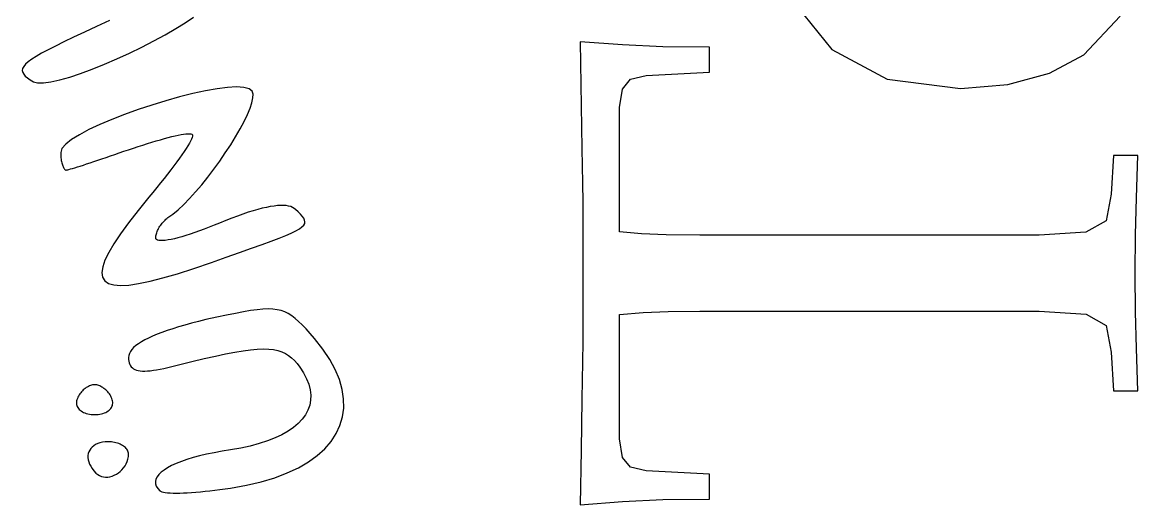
# Model space of a CAD drawing. Header units: metres. Extents: x -108.8 to -17.6, y -35.7 to 35.8.
# Drawn here: x -74.9 to -63.31, y 3.76 to 8.77 of the extents above; entities that cross this region are included whole.
import ezdxf

# ---------------------------------------------------------------- set-up
doc = ezdxf.new("R2010")
doc.units = ezdxf.units.M

msp = doc.modelspace()

# ---------------------------------------------------------------- linework, layer by layer
for p, q in [((-66.9369, 9.04036), (-66.4912, 8.4882)), ((-73.208, 8.76483), (-73.1216, 8.82402)), ((-63.8702, 8.43202), (-63.4924, 8.83266)), ((-74.1327, 8.72385), (-74.2571, 8.66638)), ((-73.9953, 8.78665), (-74.1327, 8.72385)), ((-73.4174, 8.6394), (-73.3073, 8.70294)), ((-73.3073, 8.70294), (-73.208, 8.76483)), ((-74.3691, 8.61395), (-74.469, 8.56619)), ((-74.2571, 8.66638), (-74.3691, 8.61395)), ((-73.5359, 8.57533), (-73.4174, 8.6394)), ((-74.6345, 8.48325), (-74.701, 8.44739)), ((-74.5573, 8.52274), (-74.6345, 8.48325)), ((-74.469, 8.56619), (-74.5573, 8.52274)), ((-73.7889, 8.44975), (-73.6605, 8.51175)), ((-73.6605, 8.51175), (-73.5359, 8.57533)), ((-68.665, 8.53391), (-69.1035, 8.56754)), ((-69.1035, 8.56754), (-69.0869, 7.45921)), ((-68.2449, 8.51508), (-68.665, 8.53391)), ((-67.7619, 8.50922), (-68.2449, 8.51508)), ((-67.7619, 8.25085), (-67.7619, 8.50922)), ((-66.4912, 8.4882), (-65.9159, 8.17865)), ((-74.8402, 8.35803), (-74.8681, 8.33316)), ((-74.8034, 8.38513), (-74.8402, 8.35803)), ((-74.7571, 8.41479), (-74.8034, 8.38513)), ((-74.701, 8.44739), (-74.7571, 8.41479)), ((-74.0484, 8.33476), (-73.919, 8.3904)), ((-73.919, 8.3904), (-73.7889, 8.44975)), ((-64.2289, 8.24129), (-63.8702, 8.43202)), ((-74.8985, 8.28867), (-74.902, 8.26837)), ((-74.902, 8.26837), (-74.8982, 8.24889)), ((-74.8874, 8.31015), (-74.8985, 8.28867)), ((-74.8982, 8.24889), (-74.8876, 8.22989)), ((-74.8876, 8.22989), (-74.8706, 8.21101)), ((-74.8681, 8.33316), (-74.8874, 8.31015)), ((-74.4096, 8.20082), (-74.296, 8.23891)), ((-74.296, 8.23891), (-74.1748, 8.28391)), ((-74.1748, 8.28391), (-74.0484, 8.33476)), ((-68.4202, 8.21754), (-67.7619, 8.25085)), ((-64.6616, 8.12277), (-64.2289, 8.24129)), ((-74.8706, 8.21101), (-74.8476, 8.19193)), ((-74.8476, 8.19193), (-74.8191, 8.17224)), ((-74.8191, 8.17224), (-74.7856, 8.15166)), ((-74.7856, 8.15166), (-74.7436, 8.1391)), ((-74.7436, 8.1391), (-74.6827, 8.13879)), ((-74.6827, 8.13879), (-74.6053, 8.1497)), ((-74.6053, 8.1497), (-74.5135, 8.17073)), ((-74.5135, 8.17073), (-74.4096, 8.20082)), ((-68.6665, 8.07433), (-68.5823, 8.17741)), ((-68.5823, 8.17741), (-68.4202, 8.21754)), ((-65.9159, 8.17865), (-65.1535, 8.08205)), ((-65.1535, 8.08205), (-64.6616, 8.12277)), ((-73.1306, 8.02855), (-73.2689, 7.99396)), ((-72.9994, 8.05707), (-73.1306, 8.02855)), ((-72.8781, 8.07867), (-72.9994, 8.05707)), ((-72.7693, 8.0925), (-72.8781, 8.07867)), ((-72.6758, 8.09769), (-72.7693, 8.0925)), ((-72.6002, 8.09338), (-72.6758, 8.09769)), ((-72.5453, 8.07874), (-72.6002, 8.09338)), ((-72.5137, 8.05289), (-72.5453, 8.07874)), ((-72.5043, 8.02376), (-72.5137, 8.05289)), ((-72.5054, 7.98375), (-72.5043, 8.02376)), ((-68.6952, 7.88419), (-68.6665, 8.07433)), ((-73.5561, 7.91), (-73.6996, 7.86237)), ((-73.4116, 7.95415), (-73.5561, 7.91)), ((-73.2689, 7.99396), (-73.4116, 7.95415)), ((-72.5356, 7.87576), (-72.5161, 7.93402)), ((-72.5161, 7.93402), (-72.5054, 7.98375)), ((-68.6952, 6.59251), (-68.6952, 7.88419)), ((-73.8395, 7.81209), (-73.9731, 7.76004)), ((-73.6996, 7.86237), (-73.8395, 7.81209)), ((-72.5977, 7.7383), (-72.563, 7.81012)), ((-72.563, 7.81012), (-72.5356, 7.87576)), ((-74.2103, 7.65402), (-74.3086, 7.60178)), ((-74.0976, 7.70706), (-74.2103, 7.65402)), ((-73.9731, 7.76004), (-74.0976, 7.70706)), ((-72.6855, 7.58078), (-72.6388, 7.66147)), ((-72.6388, 7.66147), (-72.5977, 7.7383)), ((-74.3897, 7.55118), (-74.451, 7.5031)), ((-74.3086, 7.60178), (-74.3897, 7.55118)), ((-73.5552, 7.52393), (-73.5105, 7.53741)), ((-73.5105, 7.53741), (-73.4674, 7.55003)), ((-73.4674, 7.55003), (-73.4261, 7.56171)), ((-73.4261, 7.56171), (-73.3869, 7.57236)), ((-73.3869, 7.57236), (-73.3497, 7.58192)), ((-73.3497, 7.58192), (-73.3149, 7.59032)), ((-73.3149, 7.59032), (-73.2827, 7.59749)), ((-73.2827, 7.59749), (-73.253, 7.60333)), ((-73.253, 7.60333), (-73.2262, 7.6078)), ((-73.2262, 7.6078), (-73.2025, 7.61081)), ((-73.2025, 7.61081), (-73.1819, 7.61227)), ((-73.1819, 7.61227), (-73.1646, 7.61214)), ((-73.1535, 7.53561), (-73.1663, 7.51268)), ((-73.1646, 7.61214), (-73.1508, 7.61032)), ((-73.1436, 7.5555), (-73.1535, 7.53561)), ((-73.1508, 7.61032), (-73.1408, 7.60674)), ((-73.1366, 7.57214), (-73.1436, 7.5555)), ((-73.1408, 7.60674), (-73.1346, 7.60132)), ((-73.1327, 7.58543), (-73.1366, 7.57214)), ((-73.1346, 7.60132), (-73.132, 7.59521)), ((-73.132, 7.59521), (-73.1327, 7.58543)), ((-72.7369, 7.49744), (-72.6855, 7.58078)), ((-74.4898, 7.45837), (-74.5033, 7.41788)), ((-74.5033, 7.41788), (-74.5031, 7.40318)), ((-74.451, 7.5031), (-74.4898, 7.45837)), ((-73.894, 7.41275), (-73.8462, 7.42929)), ((-73.8462, 7.42929), (-73.7978, 7.44611)), ((-73.7978, 7.44611), (-73.7473, 7.46281)), ((-73.7473, 7.46281), (-73.6977, 7.47902)), ((-73.6977, 7.47902), (-73.649, 7.49466)), ((-73.649, 7.49466), (-73.6015, 7.50966)), ((-73.6015, 7.50966), (-73.5552, 7.52393)), ((-73.2207, 7.42693), (-73.2439, 7.39319)), ((-73.2, 7.45818), (-73.2207, 7.42693)), ((-73.1818, 7.48682), (-73.2, 7.45818)), ((-73.1663, 7.51268), (-73.1818, 7.48682)), ((-72.7924, 7.41258), (-72.7369, 7.49744)), ((-69.0869, 7.45921), (-69.081, 7.09839)), ((-74.5031, 7.40318), (-74.5025, 7.38873)), ((-74.5025, 7.38873), (-74.5015, 7.37462)), ((-74.5015, 7.37462), (-74.5002, 7.36087)), ((-74.5002, 7.36087), (-74.4985, 7.34755)), ((-74.4985, 7.34755), (-74.4965, 7.33469)), ((-74.4965, 7.33469), (-74.4942, 7.32237)), ((-74.4942, 7.32237), (-74.4916, 7.31064)), ((-74.4916, 7.31064), (-74.4888, 7.29953)), ((-74.2334, 7.29794), (-74.1969, 7.31)), ((-74.1969, 7.31), (-74.1583, 7.32283)), ((-74.1583, 7.32283), (-74.1179, 7.33638)), ((-74.1179, 7.33638), (-74.0758, 7.3506)), ((-74.0758, 7.3506), (-74.0322, 7.3654)), ((-74.0322, 7.3654), (-73.9872, 7.38074)), ((-73.9872, 7.38074), (-73.9411, 7.39655)), ((-73.9411, 7.39655), (-73.894, 7.41275)), ((-73.2971, 7.31888), (-73.3269, 7.27859)), ((-73.2694, 7.35712), (-73.2971, 7.31888)), ((-73.2439, 7.39319), (-73.2694, 7.35712)), ((-72.9119, 7.24313), (-72.851, 7.32742)), ((-72.851, 7.32742), (-72.7924, 7.41258)), ((-63.5619, 7.38422), (-63.5869, 6.98419)), ((-63.3119, 7.38422), (-63.5619, 7.38422)), ((-63.3258, 6.94437), (-63.3119, 7.38422)), ((-74.4888, 7.29953), (-74.4857, 7.28912)), ((-74.4857, 7.28912), (-74.4824, 7.27945)), ((-74.4824, 7.27945), (-74.4789, 7.27057)), ((-74.4789, 7.27057), (-74.4753, 7.26253)), ((-74.4753, 7.26253), (-74.4715, 7.25539)), ((-74.4715, 7.25539), (-74.4676, 7.24921)), ((-74.4676, 7.24921), (-74.4636, 7.24403)), ((-74.4636, 7.24403), (-74.4595, 7.23991)), ((-74.4595, 7.23991), (-74.4553, 7.23691)), ((-74.4553, 7.23691), (-74.4511, 7.23506)), ((-74.4511, 7.23506), (-74.4469, 7.23444)), ((-74.4469, 7.23444), (-74.4407, 7.23517)), ((-74.4407, 7.23517), (-74.4306, 7.23732)), ((-74.4306, 7.23732), (-74.4169, 7.24081)), ((-74.4169, 7.24081), (-74.3997, 7.24561)), ((-74.3997, 7.24561), (-74.3792, 7.25163)), ((-74.3792, 7.25163), (-74.3556, 7.25882)), ((-74.3556, 7.25882), (-74.329, 7.26711)), ((-74.329, 7.26711), (-74.2997, 7.27643)), ((-74.2997, 7.27643), (-74.2678, 7.28673)), ((-74.2678, 7.28673), (-74.2334, 7.29794)), ((-73.3925, 7.19254), (-73.4281, 7.14706)), ((-73.3588, 7.23643), (-73.3925, 7.19254)), ((-73.3269, 7.27859), (-73.3588, 7.23643)), ((-72.9745, 7.16086), (-72.9119, 7.24313)), ((-73.4653, 7.10013), (-73.5041, 7.05193)), ((-73.4281, 7.14706), (-73.4653, 7.10013)), ((-73.101, 7.00711), (-73.0378, 7.08179)), ((-73.0378, 7.08179), (-72.9745, 7.16086)), ((-69.081, 7.09839), (-69.0789, 6.90054)), ((-73.5444, 7.00256), (-73.5861, 6.95221)), ((-73.5041, 7.05193), (-73.5444, 7.00256)), ((-73.1635, 6.93799), (-73.101, 7.00711)), ((-63.5869, 6.98419), (-63.6406, 6.70549)), ((-73.5861, 6.95221), (-73.6994, 6.81418)), ((-73.2825, 6.82111), (-73.2242, 6.8756)), ((-73.2242, 6.8756), (-73.1635, 6.93799)), ((-72.3659, 6.84732), (-72.4096, 6.8374)), ((-72.3249, 6.85519), (-72.3659, 6.84732)), ((-72.2866, 6.86107), (-72.3249, 6.85519)), ((-72.2509, 6.86494), (-72.2866, 6.86107)), ((-72.2178, 6.86684), (-72.2509, 6.86494)), ((-72.1875, 6.86674), (-72.2178, 6.86684)), ((-72.1598, 6.86469), (-72.1875, 6.86674)), ((-72.1348, 6.86066), (-72.1598, 6.86469)), ((-72.1125, 6.85469), (-72.1348, 6.86066)), ((-72.093, 6.84679), (-72.1125, 6.85469)), ((-72.0762, 6.83696), (-72.093, 6.84679)), ((-69.0789, 6.90054), (-69.0786, 6.76753)), ((-63.3341, 6.5601), (-63.3258, 6.94437)), ((-73.6994, 6.81418), (-73.798, 6.68788)), ((-73.4192, 6.71338), (-73.4092, 6.72281)), ((-73.4092, 6.72281), (-73.399, 6.73187)), ((-73.399, 6.73187), (-73.3885, 6.74054)), ((-73.3885, 6.74054), (-73.3376, 6.7757)), ((-73.3376, 6.7757), (-73.2825, 6.82111)), ((-72.7262, 6.73492), (-72.788, 6.71056)), ((-72.6669, 6.75717), (-72.7262, 6.73492)), ((-72.6103, 6.77734), (-72.6669, 6.75717)), ((-72.5562, 6.79544), (-72.6103, 6.77734)), ((-72.5047, 6.81148), (-72.5562, 6.79544)), ((-72.4558, 6.82547), (-72.5047, 6.81148)), ((-72.4096, 6.8374), (-72.4558, 6.82547)), ((-72.0621, 6.82521), (-72.0762, 6.83696)), ((-72.0359, 6.7991), (-72.0621, 6.82521)), ((-72.0127, 6.77551), (-72.0359, 6.7991)), ((-71.9933, 6.754), (-72.0127, 6.77551)), ((-71.9783, 6.73412), (-71.9933, 6.754)), ((-71.9686, 6.71541), (-71.9783, 6.73412)), ((-69.0786, 6.76753), (-69.0786, 5.45084)), ((-73.798, 6.68788), (-73.8819, 6.57318)), ((-73.4966, 6.60634), (-73.4912, 6.61761)), ((-73.4912, 6.61761), (-73.4851, 6.62885)), ((-73.4851, 6.62885), (-73.4785, 6.64)), ((-73.4785, 6.64), (-73.4714, 6.65106)), ((-73.4714, 6.65106), (-73.4637, 6.66197)), ((-73.4637, 6.66197), (-73.4556, 6.67273)), ((-73.4556, 6.67273), (-73.4471, 6.68327)), ((-73.4471, 6.68327), (-73.4382, 6.69359)), ((-73.4382, 6.69359), (-73.4288, 6.70363)), ((-73.4288, 6.70363), (-73.4192, 6.71338)), ((-73.0119, 6.62016), (-73.0622, 6.60158)), ((-72.9601, 6.64014), (-73.0119, 6.62016)), ((-72.9068, 6.66147), (-72.9601, 6.64014)), ((-72.8523, 6.6841), (-72.9068, 6.66147)), ((-72.788, 6.71056), (-72.8523, 6.6841)), ((-72.0599, 6.60321), (-72.0233, 6.62413)), ((-72.0233, 6.62413), (-71.9962, 6.64357)), ((-71.9962, 6.64357), (-71.9779, 6.66197)), ((-71.9779, 6.66197), (-71.9677, 6.67978)), ((-71.9648, 6.69745), (-71.9686, 6.71541)), ((-71.9677, 6.67978), (-71.9648, 6.69745)), ((-63.6406, 6.70549), (-63.8499, 6.58791)), ((-73.8819, 6.57318), (-73.9507, 6.46996)), ((-73.5155, 6.52888), (-73.5151, 6.53957)), ((-73.5134, 6.51935), (-73.5155, 6.52888)), ((-73.5151, 6.53957), (-73.5139, 6.55043)), ((-73.5139, 6.55043), (-73.5119, 6.56143)), ((-73.5069, 6.51189), (-73.5134, 6.51935)), ((-73.5119, 6.56143), (-73.5091, 6.57257)), ((-73.5091, 6.57257), (-73.5056, 6.58379)), ((-73.4963, 6.50647), (-73.5069, 6.51189)), ((-73.5056, 6.58379), (-73.5014, 6.59505)), ((-73.5014, 6.59505), (-73.4966, 6.60634)), ((-73.4818, 6.50302), (-73.4963, 6.50647)), ((-73.4635, 6.50154), (-73.4818, 6.50302)), ((-73.4416, 6.50195), (-73.4635, 6.50154)), ((-73.4163, 6.50424), (-73.4416, 6.50195)), ((-73.3878, 6.50833), (-73.4163, 6.50424)), ((-73.3561, 6.51421), (-73.3878, 6.50833)), ((-73.3215, 6.52182), (-73.3561, 6.51421)), ((-73.2842, 6.53113), (-73.3215, 6.52182)), ((-73.2443, 6.54208), (-73.2842, 6.53113)), ((-73.202, 6.55466), (-73.2443, 6.54208)), ((-73.1574, 6.56879), (-73.202, 6.55466)), ((-73.1107, 6.58444), (-73.1574, 6.56879)), ((-73.0622, 6.60158), (-73.1107, 6.58444)), ((-72.4112, 6.46082), (-72.3161, 6.4958)), ((-72.3161, 6.4958), (-72.2342, 6.5271)), ((-72.2342, 6.5271), (-72.1646, 6.55515)), ((-72.1646, 6.55515), (-72.1068, 6.58035)), ((-72.1068, 6.58035), (-72.0599, 6.60321)), ((-68.4662, 6.57278), (-68.6952, 6.59251)), ((-68.2131, 6.5623), (-68.4662, 6.57278)), ((-67.8619, 6.5592), (-68.2131, 6.5623)), ((-64.3369, 6.5592), (-67.8619, 6.5592)), ((-63.8499, 6.58791), (-64.3369, 6.5592)), ((-63.3369, 6.15919), (-63.3341, 6.5601)), ((-74.0046, 6.37807), (-74.0433, 6.29739)), ((-73.9507, 6.46996), (-74.0046, 6.37807)), ((-72.7823, 6.32913), (-72.6435, 6.37791)), ((-72.6435, 6.37791), (-72.5201, 6.42166)), ((-72.5201, 6.42166), (-72.4112, 6.46082)), ((-74.0433, 6.29739), (-74.0668, 6.22783)), ((-73.1213, 6.21182), (-72.937, 6.27487)), ((-72.937, 6.27487), (-72.7823, 6.32913)), ((-74.0668, 6.22783), (-74.0749, 6.16922)), ((-74.0749, 6.16922), (-74.0676, 6.12144)), ((-73.4401, 6.11417), (-73.2889, 6.1582)), ((-73.2889, 6.1582), (-73.1213, 6.21182)), ((-63.3341, 5.76044), (-63.3369, 6.15919)), ((-74.0676, 6.12144), (-74.0447, 6.08438)), ((-74.0447, 6.08438), (-74.0062, 6.05789)), ((-74.0062, 6.05789), (-73.9519, 6.04187)), ((-73.9519, 6.04187), (-73.8817, 6.03618)), ((-73.8817, 6.03618), (-73.7955, 6.0407)), ((-73.7955, 6.0407), (-73.6933, 6.05527)), ((-73.6933, 6.05527), (-73.5748, 6.0798)), ((-73.5748, 6.0798), (-73.4401, 6.11417)), ((-72.9934, 5.68222), (-73.0699, 5.66316)), ((-72.8806, 5.70631), (-72.9934, 5.68222)), ((-72.7786, 5.72774), (-72.8806, 5.70631)), ((-72.6866, 5.74631), (-72.7786, 5.72774)), ((-72.6037, 5.76192), (-72.6866, 5.74631)), ((-72.5293, 5.77438), (-72.6037, 5.76192)), ((-72.4624, 5.78355), (-72.5293, 5.77438)), ((-72.4023, 5.78931), (-72.4624, 5.78355)), ((-72.3482, 5.79149), (-72.4023, 5.78931)), ((-72.2991, 5.78995), (-72.3482, 5.79149)), ((-72.2544, 5.78452), (-72.2991, 5.78995)), ((-72.2131, 5.77507), (-72.2544, 5.78452)), ((-72.1745, 5.76146), (-72.2131, 5.77507)), ((-72.1378, 5.74353), (-72.1745, 5.76146)), ((-72.1022, 5.72113), (-72.1378, 5.74353)), ((-72.0667, 5.69412), (-72.1022, 5.72113)), ((-72.0307, 5.66235), (-72.0667, 5.69412)), ((-68.6952, 5.73421), (-68.4495, 5.75394)), ((-68.6952, 4.44254), (-68.6952, 5.73421)), ((-68.4495, 5.75394), (-68.1909, 5.76442)), ((-68.1909, 5.76442), (-67.8619, 5.76752)), ((-67.8619, 5.76752), (-64.3369, 5.76752)), ((-64.3369, 5.76752), (-63.8461, 5.73882)), ((-63.8461, 5.73882), (-63.6387, 5.62123)), ((-63.3258, 5.38019), (-63.3341, 5.76044)), ((-73.3974, 5.56754), (-73.4517, 5.54826)), ((-73.3394, 5.58675), (-73.3974, 5.56754)), ((-73.2776, 5.6059), (-73.3394, 5.58675)), ((-73.2121, 5.62502), (-73.2776, 5.6059)), ((-73.1428, 5.6441), (-73.2121, 5.62502)), ((-73.0699, 5.66316), (-73.1428, 5.6441)), ((-71.9933, 5.62566), (-72.0307, 5.66235)), ((-71.9537, 5.58392), (-71.9933, 5.62566)), ((-71.911, 5.53696), (-71.9537, 5.58392)), ((-63.6387, 5.62123), (-63.5869, 5.34253)), ((-73.665, 5.45056), (-73.6959, 5.43069)), ((-73.6302, 5.47031), (-73.665, 5.45056)), ((-73.5914, 5.48994), (-73.6302, 5.47031)), ((-73.5487, 5.50948), (-73.5914, 5.48994)), ((-73.5021, 5.52892), (-73.5487, 5.50948)), ((-73.4517, 5.54826), (-73.5021, 5.52892)), ((-71.8645, 5.48465), (-71.911, 5.53696)), ((-71.7787, 5.37527), (-71.8645, 5.48465)), ((-69.0786, 5.45084), (-69.081, 5.24438)), ((-73.7789, 5.3497), (-73.7893, 5.32903)), ((-73.7642, 5.37019), (-73.7789, 5.3497)), ((-73.7455, 5.3905), (-73.7642, 5.37019)), ((-73.7227, 5.41068), (-73.7455, 5.3905)), ((-73.6959, 5.43069), (-73.7227, 5.41068)), ((-72.7897, 5.32524), (-72.694, 5.34351)), ((-72.694, 5.34351), (-72.6076, 5.3578)), ((-72.6076, 5.3578), (-72.5298, 5.36816)), ((-72.5298, 5.36816), (-72.4599, 5.37457)), ((-72.4599, 5.37457), (-72.3972, 5.37706)), ((-72.3972, 5.37706), (-72.3411, 5.37564)), ((-72.3411, 5.37564), (-72.2909, 5.3703)), ((-72.2909, 5.3703), (-72.2459, 5.36107)), ((-72.2459, 5.36107), (-72.2054, 5.34796)), ((-72.2054, 5.34796), (-72.1688, 5.33098)), ((-71.7073, 5.26746), (-71.7787, 5.37527)), ((-63.5869, 5.34253), (-63.5619, 4.9425)), ((-63.3119, 4.9425), (-63.3258, 5.38019)), ((-73.7957, 5.30817), (-73.7978, 5.28711)), ((-73.7978, 5.28711), (-73.797, 5.26678)), ((-73.797, 5.26678), (-73.7947, 5.24812)), ((-73.7893, 5.32903), (-73.7957, 5.30817)), ((-73.7947, 5.24812), (-73.7909, 5.23112)), ((-73.7909, 5.23112), (-73.7854, 5.21576)), ((-73.7854, 5.21576), (-73.7781, 5.202)), ((-73.2787, 5.21242), (-73.1391, 5.24661)), ((-73.1391, 5.24661), (-73.0116, 5.27681)), ((-73.0116, 5.27681), (-72.8953, 5.30302)), ((-72.8953, 5.30302), (-72.7897, 5.32524)), ((-72.1688, 5.33098), (-72.1354, 5.31013)), ((-72.1354, 5.31013), (-72.1044, 5.28543)), ((-72.1044, 5.28543), (-72.0753, 5.2569)), ((-72.0753, 5.2569), (-72.0473, 5.22452)), ((-72.0473, 5.22452), (-72.0198, 5.18832)), ((-71.6503, 5.1615), (-71.7073, 5.26746)), ((-69.081, 5.24438), (-69.0872, 4.85457)), ((-73.7781, 5.202), (-73.7692, 5.18982)), ((-73.7692, 5.18982), (-73.7584, 5.17921)), ((-73.7584, 5.17921), (-73.7458, 5.17015)), ((-73.7458, 5.17015), (-73.7313, 5.16261)), ((-73.7313, 5.16261), (-73.7149, 5.15657)), ((-73.7149, 5.15657), (-73.6964, 5.15202)), ((-73.6964, 5.15202), (-73.6758, 5.14893)), ((-73.6758, 5.14893), (-73.6532, 5.14728)), ((-73.6532, 5.14728), (-73.6284, 5.14703)), ((-73.6284, 5.14703), (-73.6013, 5.14819)), ((-73.6013, 5.14819), (-73.572, 5.15073)), ((-73.572, 5.15073), (-73.5403, 5.15462)), ((-73.5403, 5.15462), (-73.5063, 5.15985)), ((-73.5063, 5.15985), (-73.4698, 5.16638)), ((-73.4698, 5.16638), (-73.4309, 5.17421)), ((-73.4309, 5.17421), (-73.2787, 5.21242)), ((-72.0198, 5.18832), (-71.9796, 5.12749)), ((-71.9796, 5.12749), (-71.9481, 5.06783)), ((-71.6074, 5.05771), (-71.6503, 5.1615)), ((-74.2159, 4.98735), (-74.2268, 4.98137)), ((-74.205, 4.99254), (-74.2159, 4.98735)), ((-74.194, 4.99686), (-74.205, 4.99254)), ((-74.183, 5.00031), (-74.194, 4.99686)), ((-74.1721, 5.00282), (-74.183, 5.00031)), ((-74.1612, 5.00436), (-74.1721, 5.00282)), ((-74.1505, 5.00488), (-74.1612, 5.00436)), ((-74.1399, 5.00436), (-74.1505, 5.00488)), ((-74.129, 5.00282), (-74.1399, 5.00436)), ((-74.1181, 5.00031), (-74.129, 5.00282)), ((-74.1071, 4.99686), (-74.1181, 5.00031)), ((-74.0961, 4.99254), (-74.1071, 4.99686)), ((-74.0851, 4.98735), (-74.0961, 4.99254)), ((-74.0743, 4.98137), (-74.0851, 4.98735)), ((-71.9481, 5.06783), (-71.925, 5.00946)), ((-71.925, 5.00946), (-71.9104, 4.9525)), ((-71.5786, 4.95638), (-71.6074, 5.05771)), ((-74.3239, 4.87457), (-74.3293, 4.86224)), ((-74.3177, 4.88661), (-74.3239, 4.87457)), ((-74.3109, 4.89832), (-74.3177, 4.88661)), ((-74.3033, 4.90964), (-74.3109, 4.89832)), ((-74.2953, 4.92053), (-74.3033, 4.90964)), ((-74.2866, 4.93095), (-74.2953, 4.92053)), ((-74.2775, 4.94087), (-74.2866, 4.93095)), ((-74.268, 4.95024), (-74.2775, 4.94087)), ((-74.2581, 4.95901), (-74.268, 4.95024)), ((-74.2479, 4.96716), (-74.2581, 4.95901)), ((-74.2375, 4.97462), (-74.2479, 4.96716)), ((-74.2268, 4.98137), (-74.2375, 4.97462)), ((-74.0636, 4.97462), (-74.0743, 4.98137)), ((-74.0532, 4.96716), (-74.0636, 4.97462)), ((-74.043, 4.95901), (-74.0532, 4.96716)), ((-74.0331, 4.95024), (-74.043, 4.95901)), ((-74.0235, 4.94087), (-74.0331, 4.95024)), ((-74.0145, 4.93095), (-74.0235, 4.94087)), ((-74.0058, 4.92053), (-74.0145, 4.93095)), ((-73.9977, 4.90964), (-74.0058, 4.92053)), ((-73.9902, 4.89832), (-73.9977, 4.90964)), ((-73.9834, 4.88661), (-73.9902, 4.89832)), ((-73.9772, 4.87457), (-73.9834, 4.88661)), ((-73.9717, 4.86224), (-73.9772, 4.87457)), ((-71.9104, 4.9525), (-71.904, 4.89706)), ((-71.904, 4.89706), (-71.9059, 4.84326)), ((-71.5637, 4.85779), (-71.5786, 4.95638)), ((-63.5619, 4.9425), (-63.3119, 4.9425)), ((-74.3391, 4.82474), (-74.3393, 4.8127)), ((-74.3393, 4.8127), (-74.3379, 4.80099)), ((-74.3374, 4.83707), (-74.3391, 4.82474)), ((-74.3379, 4.80099), (-74.3351, 4.78969)), ((-74.334, 4.84966), (-74.3374, 4.83707)), ((-74.3351, 4.78969), (-74.3308, 4.77879)), ((-74.3293, 4.86224), (-74.334, 4.84966)), ((-74.3308, 4.77879), (-74.3252, 4.76837)), ((-74.3252, 4.76837), (-74.3182, 4.75844)), ((-74.3182, 4.75844), (-74.3099, 4.74907)), ((-73.9911, 4.74907), (-73.9829, 4.75844)), ((-73.9829, 4.75844), (-73.9759, 4.76837)), ((-73.9759, 4.76837), (-73.9703, 4.77879)), ((-73.9671, 4.84966), (-73.9717, 4.86224)), ((-73.9703, 4.77879), (-73.966, 4.78969)), ((-73.9637, 4.83707), (-73.9671, 4.84966)), ((-73.966, 4.78969), (-73.9632, 4.80099)), ((-73.9619, 4.82474), (-73.9637, 4.83707)), ((-73.9632, 4.80099), (-73.9618, 4.8127)), ((-73.9618, 4.8127), (-73.9619, 4.82474)), ((-71.9158, 4.79123), (-71.9337, 4.74106)), ((-71.9059, 4.84326), (-71.9158, 4.79123)), ((-71.5751, 4.67004), (-71.5626, 4.76224)), ((-71.5626, 4.76224), (-71.5637, 4.85779)), ((-69.0872, 4.85457), (-69.0952, 4.32584)), ((-74.3099, 4.74907), (-74.3005, 4.7403)), ((-74.3005, 4.7403), (-74.2899, 4.73215)), ((-74.2899, 4.73215), (-74.2781, 4.72469)), ((-74.2781, 4.72469), (-74.2653, 4.71794)), ((-74.2653, 4.71794), (-74.2515, 4.71196)), ((-74.2515, 4.71196), (-74.2368, 4.70679)), ((-74.2368, 4.70679), (-74.2211, 4.70245)), ((-74.2211, 4.70245), (-74.2046, 4.69901)), ((-74.2046, 4.69901), (-74.1873, 4.6965)), ((-74.1873, 4.6965), (-74.1693, 4.69496)), ((-74.1693, 4.69496), (-74.1505, 4.69443)), ((-74.1505, 4.69443), (-74.1318, 4.69496)), ((-74.1318, 4.69496), (-74.1138, 4.6965)), ((-74.1138, 4.6965), (-74.0965, 4.69901)), ((-74.0965, 4.69901), (-74.08, 4.70245)), ((-74.08, 4.70245), (-74.0643, 4.70679)), ((-74.0643, 4.70679), (-74.0496, 4.71196)), ((-74.0496, 4.71196), (-74.0358, 4.71794)), ((-74.0358, 4.71794), (-74.023, 4.72469)), ((-74.023, 4.72469), (-74.0112, 4.73215)), ((-74.0112, 4.73215), (-74.0006, 4.7403)), ((-74.0006, 4.7403), (-73.9911, 4.74907)), ((-71.9933, 4.6468), (-72.0347, 4.60297)), ((-71.9596, 4.69289), (-71.9933, 4.6468)), ((-71.9337, 4.74106), (-71.9596, 4.69289)), ((-71.6011, 4.5815), (-71.5751, 4.67004)), ((-72.1404, 4.5224), (-72.2044, 4.48592)), ((-72.0838, 4.56145), (-72.1404, 4.5224)), ((-72.0347, 4.60297), (-72.0838, 4.56145)), ((-71.6405, 4.49689), (-71.6011, 4.5815)), ((-74.0686, 4.40732), (-74.0949, 4.4014)), ((-74.0401, 4.41096), (-74.0686, 4.40732)), ((-74.0094, 4.41222), (-74.0401, 4.41096)), ((-73.9926, 4.41179), (-74.0094, 4.41222)), ((-73.9761, 4.41055), (-73.9926, 4.41179)), ((-73.9599, 4.40854), (-73.9761, 4.41055)), ((-73.9441, 4.40578), (-73.9599, 4.40854)), ((-73.9287, 4.40228), (-73.9441, 4.40578)), ((-72.3544, 4.42113), (-72.4401, 4.39307)), ((-72.2758, 4.45212), (-72.3544, 4.42113)), ((-72.2044, 4.48592), (-72.2758, 4.45212)), ((-71.7589, 4.34064), (-71.6932, 4.4165)), ((-71.6932, 4.4165), (-71.6405, 4.49689)), ((-68.6665, 4.24869), (-68.6952, 4.44254)), ((-74.2165, 4.28906), (-74.2197, 4.26895)), ((-74.2105, 4.30814), (-74.2165, 4.28906)), ((-74.2018, 4.32607), (-74.2105, 4.30814)), ((-74.1903, 4.34268), (-74.2018, 4.32607)), ((-74.1762, 4.35785), (-74.1903, 4.34268)), ((-74.1595, 4.37144), (-74.1762, 4.35785)), ((-74.1404, 4.38333), (-74.1595, 4.37144)), ((-74.1188, 4.39336), (-74.1404, 4.38333)), ((-74.0949, 4.4014), (-74.1188, 4.39336)), ((-73.9139, 4.39812), (-73.9287, 4.40228)), ((-73.8997, 4.39328), (-73.9139, 4.39812)), ((-73.8862, 4.38783), (-73.8997, 4.39328)), ((-73.8733, 4.38177), (-73.8862, 4.38783)), ((-73.8613, 4.37517), (-73.8733, 4.38177)), ((-73.8501, 4.36804), (-73.8613, 4.37517)), ((-73.8398, 4.3604), (-73.8501, 4.36804)), ((-73.8304, 4.35229), (-73.8398, 4.3604)), ((-73.8221, 4.34377), (-73.8304, 4.35229)), ((-73.815, 4.33482), (-73.8221, 4.34377)), ((-73.8089, 4.32552), (-73.815, 4.33482)), ((-73.8042, 4.31587), (-73.8089, 4.32552)), ((-73.8006, 4.30591), (-73.8042, 4.31587)), ((-73.7985, 4.29568), (-73.8006, 4.30591)), ((-73.7978, 4.28522), (-73.7985, 4.29568)), ((-72.9086, 4.29932), (-72.9864, 4.2832)), ((-72.8262, 4.31412), (-72.9086, 4.29932)), ((-72.7394, 4.32755), (-72.8262, 4.31412)), ((-72.6328, 4.34616), (-72.7394, 4.32755)), ((-72.533, 4.36803), (-72.6328, 4.34616)), ((-72.4401, 4.39307), (-72.533, 4.36803)), ((-71.8376, 4.26961), (-71.7589, 4.34064)), ((-69.0952, 4.32584), (-69.1035, 3.75919)), ((-74.2197, 4.26895), (-74.2201, 4.24796)), ((-74.2201, 4.24796), (-74.2175, 4.22621)), ((-74.2175, 4.22621), (-74.2118, 4.20386)), ((-74.2118, 4.20386), (-74.2032, 4.18102)), ((-74.2032, 4.18102), (-74.1913, 4.15784)), ((-73.8348, 4.16107), (-73.8221, 4.18338)), ((-73.8221, 4.18338), (-73.8119, 4.20709)), ((-73.8119, 4.20709), (-73.8042, 4.23206)), ((-73.8042, 4.23206), (-73.7994, 4.25815)), ((-73.7994, 4.25815), (-73.7978, 4.28522)), ((-73.3025, 4.18666), (-73.3501, 4.16481)), ((-73.2495, 4.20779), (-73.3025, 4.18666)), ((-73.1913, 4.2281), (-73.2495, 4.20779)), ((-73.1279, 4.24751), (-73.1913, 4.2281)), ((-73.0596, 4.26591), (-73.1279, 4.24751)), ((-72.9864, 4.2832), (-73.0596, 4.26591)), ((-72.0332, 4.14322), (-71.929, 4.2037)), ((-71.929, 4.2037), (-71.8376, 4.26961)), ((-68.5823, 4.14745), (-68.6665, 4.24869)), ((-74.1913, 4.15784), (-74.1763, 4.13446)), ((-74.1763, 4.13446), (-74.158, 4.11102)), ((-74.158, 4.11102), (-74.1364, 4.08766)), ((-74.1364, 4.08766), (-74.1187, 4.07249)), ((-74.1187, 4.07249), (-74.0995, 4.06081)), ((-74.0995, 4.06081), (-74.0792, 4.05243)), ((-73.9685, 4.0556), (-73.9463, 4.06427)), ((-73.9463, 4.06427), (-73.9248, 4.07532)), ((-73.9248, 4.07532), (-73.9041, 4.08856)), ((-73.9041, 4.08856), (-73.8845, 4.10391)), ((-73.8845, 4.10391), (-73.8662, 4.1212)), ((-73.8662, 4.1212), (-73.8496, 4.1403)), ((-73.8496, 4.1403), (-73.8348, 4.16107)), ((-73.4832, 4.07213), (-73.5014, 4.0481)), ((-73.4588, 4.0959), (-73.4832, 4.07213)), ((-73.4283, 4.11934), (-73.4588, 4.0959)), ((-73.3921, 4.14233), (-73.4283, 4.11934)), ((-73.3501, 4.16481), (-73.3921, 4.14233)), ((-72.2791, 4.03969), (-72.1499, 4.08844)), ((-72.1499, 4.08844), (-72.0332, 4.14322)), ((-68.4202, 4.10918), (-68.5823, 4.14745)), ((-67.7619, 4.07587), (-68.4202, 4.10918)), ((-67.7619, 3.8175), (-67.7619, 4.07587)), ((-74.0792, 4.05243), (-74.0579, 4.04724)), ((-74.0579, 4.04724), (-74.0359, 4.0451)), ((-74.0359, 4.0451), (-74.0135, 4.04587)), ((-74.0135, 4.04587), (-73.9909, 4.04942)), ((-73.9909, 4.04942), (-73.9685, 4.0556)), ((-73.5133, 4.02394), (-73.5188, 3.99973)), ((-73.5188, 3.99973), (-73.5177, 3.97554)), ((-73.5177, 3.97554), (-73.5098, 3.95151)), ((-73.5014, 4.0481), (-73.5133, 4.02394)), ((-73.5098, 3.95151), (-73.495, 3.92769)), ((-72.7394, 3.93243), (-72.5739, 3.96138)), ((-72.5739, 3.96138), (-72.4204, 3.99724)), ((-72.4204, 3.99724), (-72.2791, 4.03969)), ((-73.495, 3.92769), (-73.4732, 3.90421)), ((-73.4732, 3.90421), (-73.4648, 3.89828)), ((-73.4648, 3.89828), (-73.4523, 3.89319)), ((-73.4523, 3.89319), (-73.4359, 3.88893)), ((-73.4359, 3.88893), (-73.4159, 3.88547)), ((-73.4159, 3.88547), (-73.3923, 3.88283)), ((-73.3923, 3.88283), (-73.3654, 3.88097)), ((-73.3654, 3.88097), (-73.3353, 3.8799)), ((-73.3353, 3.8799), (-73.3023, 3.87961)), ((-73.3023, 3.87961), (-73.2665, 3.88007)), ((-73.2665, 3.88007), (-73.228, 3.88129)), ((-73.228, 3.88129), (-73.1872, 3.88324)), ((-73.1872, 3.88324), (-73.144, 3.88593)), ((-73.144, 3.88593), (-73.0988, 3.88933)), ((-73.0988, 3.88933), (-73.0517, 3.89345)), ((-73.0517, 3.89345), (-73.0029, 3.89825)), ((-73.0029, 3.89825), (-72.9526, 3.90376)), ((-72.9526, 3.90376), (-72.9009, 3.90994)), ((-72.9009, 3.90994), (-72.848, 3.91678)), ((-72.848, 3.91678), (-72.7941, 3.92429)), ((-72.7941, 3.92429), (-72.7394, 3.93243)), ((-69.1035, 3.75919), (-68.665, 3.79282)), ((-68.665, 3.79282), (-68.2449, 3.81165)), ((-68.2449, 3.81165), (-67.7619, 3.8175))]:
    msp.add_line(p, q)

doc.saveas('drawing.dxf')
